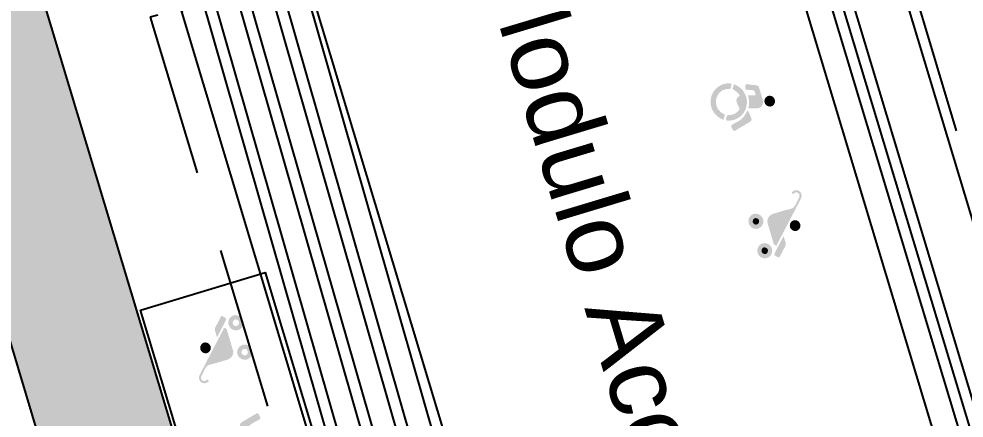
# Model space of a CAD drawing. Header units: metres. Extents: x -296 to 345, y -1036 to 474.
# Drawn here: x 9.533 to 12.44, y 295.502 to 296.73 of the extents above; entities that cross this region are included whole.
import ezdxf

# ---------------------------------------------------------------- set-up
doc = ezdxf.new("R2010")
doc.units = ezdxf.units.M
doc.linetypes.add('HIDDENX2', pattern=[0.75, 0.5, -0.25])
for name, color, linetype in [('DGPRO_Baldosas guias', 253, 'Continuous'), ('DGPRO_Tactiles', 40, 'Continuous'), ('H', 253, 'Continuous'), ('paradas', 7, 'Continuous')]:
    doc.layers.add(name, color=color, linetype=linetype)
doc.styles.get("Standard").update_dxf_attribs({"font": 'arial.ttf'})

# ---------------------------------------------------------------- blocks, each defined once
blk = doc.blocks.new('accesibilidad')
at = {"layer": 'H', "linetype": 'Continuous'}
for points in [[(6074.3816, 3720.5082), (6074.3813, 3720.4954), (6074.3793, 3720.4951), (6074.3758, 3720.4933), (6074.373, 3720.4908), (6074.3715, 3720.4873), (6074.3712, 3720.4853), (6074.3715, 3720.4833), (6074.3732, 3720.48), (6074.3763, 3720.4773), (6074.3798, 3720.4757), (6074.3818, 3720.4757), (6074.3838, 3720.4757), (6074.3873, 3720.4775), (6074.3901, 3720.4803), (6074.3913, 3720.483), (6074.3919, 3720.4848), (6074.3919, 3720.4858), (6074.3916, 3720.4878), (6074.3898, 3720.4911), (6074.3871, 3720.4939), (6074.3833, 3720.4951), (6074.3813, 3720.4954), (6074.3816, 3720.5082), (6074.3866, 3720.5079), (6074.3949, 3720.5044), (6074.4014, 3720.4981), (6074.4049, 3720.4898), (6074.4052, 3720.4853), (6074.4047, 3720.4808), (6074.4012, 3720.4727), (6074.3949, 3720.4664), (6074.3866, 3720.4629), (6074.3818, 3720.4624), (6074.3773, 3720.4627), (6074.3687, 3720.4662), (6074.3622, 3720.4725), (6074.3584, 3720.4808), (6074.3582, 3720.4853), (6074.3584, 3720.4901), (6074.3619, 3720.4984), (6074.3682, 3720.5047), (6074.3768, 3720.5079), (6074.3816, 3720.5082)], [(6074.3813, 3720.4954), (6074.3833, 3720.4951), (6074.3871, 3720.4939), (6074.3898, 3720.4911), (6074.3916, 3720.4878), (6074.3919, 3720.4858), (6074.3919, 3720.4848), (6074.3913, 3720.483), (6074.3901, 3720.4803), (6074.3873, 3720.4775), (6074.3838, 3720.4757), (6074.3818, 3720.4757), (6074.3798, 3720.4757), (6074.3763, 3720.4773), (6074.3732, 3720.48), (6074.3715, 3720.4833), (6074.3712, 3720.4853), (6074.3715, 3720.4873), (6074.373, 3720.4908), (6074.3758, 3720.4933), (6074.3793, 3720.4951), (6074.3813, 3720.4954)], [(6074.4764, 3720.5082), (6074.4759, 3720.4954), (6074.4738, 3720.4951), (6074.4703, 3720.4936), (6074.4676, 3720.4911), (6074.4663, 3720.4876), (6074.466, 3720.4856), (6074.4663, 3720.4835), (6074.4678, 3720.48), (6074.4706, 3720.4773), (6074.4741, 3720.4757), (6074.4761, 3720.4757), (6074.4781, 3720.4757), (6074.4816, 3720.4775), (6074.4844, 3720.4803), (6074.4859, 3720.4838), (6074.4862, 3720.4856), (6074.4859, 3720.4876), (6074.4844, 3720.4911), (6074.4816, 3720.4936), (6074.4779, 3720.4951), (6074.4759, 3720.4954), (6074.4764, 3720.5082), (6074.4811, 3720.5079), (6074.4894, 3720.5044), (6074.4957, 3720.4984), (6074.4993, 3720.4903), (6074.4998, 3720.4858), (6074.4993, 3720.4813), (6074.4957, 3720.473), (6074.4892, 3720.4664), (6074.4809, 3720.4629), (6074.4761, 3720.4624), (6074.4713, 3720.4627), (6074.463, 3720.4664), (6074.4565, 3720.4727), (6074.453, 3720.481), (6074.4527, 3720.4858), (6074.453, 3720.4903), (6074.4565, 3720.4986), (6074.4628, 3720.5047), (6074.4713, 3720.5079), (6074.4764, 3720.5082)], [(6074.4759, 3720.4954), (6074.4779, 3720.4951), (6074.4816, 3720.4936), (6074.4844, 3720.4911), (6074.4859, 3720.4876), (6074.4862, 3720.4856), (6074.4859, 3720.4838), (6074.4844, 3720.4803), (6074.4816, 3720.4775), (6074.4781, 3720.4757), (6074.4761, 3720.4757), (6074.4741, 3720.4757), (6074.4706, 3720.4773), (6074.4678, 3720.48), (6074.4663, 3720.4835), (6074.466, 3720.4856), (6074.4663, 3720.4876), (6074.4676, 3720.4911), (6074.4703, 3720.4936), (6074.4738, 3720.4951), (6074.4759, 3720.4954)], [(6074.8517, 3720.5157), (6074.859, 3720.5152), (6074.8723, 3720.512), (6074.8844, 3720.5057), (6074.8945, 3720.4969), (6074.902, 3720.4863), (6074.9071, 3720.4742), (6074.9093, 3720.4611), (6074.9078, 3720.4476), (6074.9058, 3720.4408), (6074.905, 3720.439), (6074.9038, 3720.4373), (6074.9028, 3720.4365), (6074.902, 3720.436), (6074.9008, 3720.436), (6074.8988, 3720.4368), (6074.8973, 3720.438), (6074.8957, 3720.4388), (6074.8927, 3720.4405), (6074.891, 3720.442), (6074.89, 3720.4433), (6074.8897, 3720.4451), (6074.8897, 3720.4473), (6074.8902, 3720.4488), (6074.892, 3720.4556), (6074.8915, 3720.4687), (6074.8864, 3720.4805), (6074.8779, 3720.4901), (6074.8718, 3720.4938), (6074.8658, 3720.4969), (6074.8532, 3720.4994), (6074.8407, 3720.4979), (6074.8286, 3720.4921), (6074.8231, 3720.4876), (6074.8223, 3720.4871), (6074.8213, 3720.4853), (6074.8203, 3720.484), (6074.8195, 3720.4833), (6074.8188, 3720.483), (6074.8175, 3720.483), (6074.817, 3720.4833), (6074.8107, 3720.4863), (6074.8052, 3720.4901), (6074.8047, 3720.4918), (6074.8054, 3720.4928), (6074.8065, 3720.4938), (6074.8067, 3720.4944), (6074.8107, 3720.4989), (6074.8208, 3720.5067), (6074.8326, 3720.5125), (6074.8452, 3720.5155), (6074.8517, 3720.5157)], [(6074.7758, 3720.4742), (6074.7775, 3720.474), (6074.7785, 3720.4737), (6074.7795, 3720.4732), (6074.7803, 3720.4727), (6074.7813, 3720.471), (6074.7828, 3720.4662), (6074.7841, 3720.4611), (6074.7843, 3720.4597), (6074.7846, 3720.4581), (6074.7856, 3720.4513), (6074.7894, 3720.4388), (6074.7961, 3720.427), (6074.8054, 3720.4166), (6074.8112, 3720.4116), (6074.7979, 3720.4093), (6074.7866, 3720.4076), (6074.7841, 3720.4073), (6074.78, 3720.4081), (6074.777, 3720.4101), (6074.775, 3720.4136), (6074.7743, 3720.4159), (6074.768, 3720.4413), (6074.7617, 3720.4664), (6074.7614, 3720.4677), (6074.7617, 3720.4689), (6074.7617, 3720.4697), (6074.7622, 3720.4702), (6074.7627, 3720.4707), (6074.7639, 3720.4712), (6074.7652, 3720.4717), (6074.7705, 3720.4732), (6074.7758, 3720.4742)], [(6074.8019, 3720.4835), (6074.8034, 3720.483), (6074.8044, 3720.4825), (6074.8077, 3720.4805), (6074.811, 3720.4788), (6074.8122, 3720.4783), (6074.8132, 3720.4772), (6074.8138, 3720.4767), (6074.814, 3720.476), (6074.814, 3720.4752), (6074.814, 3720.4737), (6074.8135, 3720.4725), (6074.8122, 3720.4682), (6074.8112, 3720.4597), (6074.812, 3720.4513), (6074.815, 3720.443), (6074.8173, 3720.4393), (6074.8183, 3720.4378), (6074.8203, 3720.4355), (6074.8221, 3720.4342), (6074.8233, 3720.434), (6074.8256, 3720.434), (6074.8276, 3720.4342), (6074.8336, 3720.4358), (6074.8402, 3720.4363), (6074.8439, 3720.4365), (6074.85, 3720.4358), (6074.8547, 3720.433), (6074.8583, 3720.4282), (6074.8595, 3720.4249), (6074.8603, 3720.4237), (6074.861, 3720.4224), (6074.8618, 3720.4219), (6074.8625, 3720.4219), (6074.8633, 3720.4219), (6074.8646, 3720.4224), (6074.8656, 3720.4227), (6074.8703, 3720.4247), (6074.8786, 3720.4305), (6074.8824, 3720.4337), (6074.8834, 3720.435), (6074.8857, 3720.436), (6074.8877, 3720.4363), (6074.8895, 3720.4355), (6074.892, 3720.434), (6074.895, 3720.4312), (6074.8967, 3720.4302), (6074.8975, 3720.4297), (6074.8985, 3720.4292), (6074.8988, 3720.4287), (6074.8988, 3720.4272), (6074.8978, 3720.4259), (6074.8957, 3720.4244), (6074.8952, 3720.4237), (6074.8922, 3720.4204), (6074.8854, 3720.4149), (6074.8744, 3720.4083), (6074.858, 3720.4041), (6074.8452, 3720.4041), (6074.8369, 3720.4058), (6074.8329, 3720.4071), (6074.8283, 3720.4088), (6074.8205, 3720.4131), (6074.8135, 3720.4184), (6074.8075, 3720.4244), (6074.8027, 3720.4312), (6074.7987, 3720.4388), (6074.7961, 3720.4471), (6074.7946, 3720.4559), (6074.7946, 3720.4606), (6074.7946, 3720.4652), (6074.7966, 3720.4752), (6074.7984, 3720.4805), (6074.7989, 3720.4815), (6074.7999, 3720.4828), (6074.8004, 3720.4833), (6074.8012, 3720.4835), (6074.8019, 3720.4835)], [(6074.3622, 3720.4601), (6074.3639, 3720.4594), (6074.3672, 3720.4566), (6074.3707, 3720.4534), (6074.3886, 3720.436), (6074.408, 3720.4171), (6074.3989, 3720.4171), (6074.3919, 3720.4171), (6074.3848, 3720.4171), (6074.3836, 3720.4174), (6074.3813, 3720.4179), (6074.3783, 3720.4199), (6074.3763, 3720.4217), (6074.3642, 3720.4337), (6074.3516, 3720.4456), (6074.3506, 3720.4466), (6074.3496, 3720.4481), (6074.3494, 3720.4488), (6074.3494, 3720.4498), (6074.3496, 3720.4508), (6074.3506, 3720.4521), (6074.3519, 3720.4534), (6074.3549, 3720.4564), (6074.3584, 3720.4594), (6074.3604, 3720.4601), (6074.3622, 3720.4601)], [(6074.4276, 3720.4529), (6074.4603, 3720.4526), (6074.4651, 3720.4521), (6074.4733, 3720.4483), (6074.4791, 3720.442), (6074.4824, 3720.4335), (6074.4829, 3720.4287), (6074.4829, 3720.4131), (6074.4829, 3720.3975), (6074.4829, 3720.396), (6074.4829, 3720.3945), (6074.4829, 3720.393), (6074.4826, 3720.3852), (6074.4819, 3720.3734), (6074.4826, 3720.3658), (6074.4839, 3720.3626), (6074.4857, 3720.359), (6074.4909, 3720.3527), (6074.5008, 3720.3442), (6074.507, 3720.3384), (6074.5086, 3720.3369), (6074.5118, 3720.3346), (6074.5153, 3720.3339), (6074.5191, 3720.3344), (6074.5211, 3720.3354), (6074.5229, 3720.3366), (6074.5252, 3720.3394), (6074.5262, 3720.3427), (6074.5257, 3720.3465), (6074.5247, 3720.3482), (6074.5242, 3720.3492), (6074.5242, 3720.3505), (6074.5242, 3720.3512), (6074.5247, 3720.3522), (6074.5257, 3720.3533), (6074.5264, 3720.3538), (6074.5269, 3720.3543), (6074.5282, 3720.3545), (6074.5289, 3720.3543), (6074.5294, 3720.3538), (6074.5302, 3720.353), (6074.5307, 3720.3512), (6074.5309, 3720.3507), (6074.532, 3720.3482), (6074.533, 3720.3432), (6074.532, 3720.3387), (6074.5297, 3720.3344), (6074.5279, 3720.3324), (6074.5257, 3720.3304), (6074.5214, 3720.3281), (6074.5166, 3720.3274), (6074.5116, 3720.3281), (6074.5091, 3720.3289), (6074.5068, 3720.3301), (6074.503, 3720.3331), (6074.5013, 3720.3346), (6074.4459, 3720.3885), (6074.3908, 3720.4423), (6074.3901, 3720.4428), (6074.3883, 3720.4438), (6074.3873, 3720.4448), (6074.3868, 3720.4456), (6074.3866, 3720.4463), (6074.3868, 3720.4473), (6074.3871, 3720.4478), (6074.3883, 3720.4498), (6074.3911, 3720.4521), (6074.3936, 3720.4526), (6074.3949, 3720.4529), (6074.4276, 3720.4529)], [(6074.8165, 3720.4071), (6074.8173, 3720.4071), (6074.818, 3720.4066), (6074.8185, 3720.4063), (6074.8228, 3720.4041), (6074.8311, 3720.4005), (6074.8447, 3720.3975), (6074.8545, 3720.3973), (6074.8517, 3720.3875), (6074.8485, 3720.3784), (6074.8482, 3720.3774), (6074.8482, 3720.3761), (6074.8482, 3720.3754), (6074.8487, 3720.3749), (6074.8492, 3720.3746), (6074.8507, 3720.3741), (6074.852, 3720.3739), (6074.8547, 3720.3739), (6074.8595, 3720.3741), (6074.8625, 3720.3756), (6074.8643, 3720.3769), (6074.8661, 3720.3802), (6074.8668, 3720.3829), (6074.8676, 3720.3854), (6074.8698, 3720.3902), (6074.8708, 3720.3925), (6074.8716, 3720.3948), (6074.8729, 3720.3973), (6074.8741, 3720.3985), (6074.8754, 3720.399), (6074.8771, 3720.399), (6074.8799, 3720.3985), (6074.8824, 3720.3975), (6074.8844, 3720.3965), (6074.8867, 3720.395), (6074.8877, 3720.394), (6074.8882, 3720.3927), (6074.8884, 3720.3915), (6074.8879, 3720.389), (6074.8869, 3720.387), (6074.8814, 3720.3759), (6074.8769, 3720.3646), (6074.8761, 3720.3628), (6074.8741, 3720.3603), (6074.8716, 3720.3585), (6074.8683, 3720.3578), (6074.8666, 3720.3578), (6074.8472, 3720.3578), (6074.8278, 3720.3578), (6074.8226, 3720.3583), (6074.816, 3720.3613), (6074.8125, 3720.3641), (6074.8097, 3720.3676), (6074.808, 3720.3719), (6074.8072, 3720.3764), (6074.8077, 3720.3812), (6074.8082, 3720.3837), (6074.8115, 3720.394), (6074.8145, 3720.4041), (6074.8148, 3720.4048), (6074.8153, 3720.4061), (6074.8155, 3720.4066), (6074.816, 3720.4068), (6074.8165, 3720.4071)], [(6074.4291, 3720.3902), (6074.4326, 3720.3897), (6074.4386, 3720.3872), (6074.4429, 3720.3827), (6074.4452, 3720.3769), (6074.4454, 3720.3734), (6074.4452, 3720.3701), (6074.4424, 3720.3643), (6074.4379, 3720.36), (6074.4321, 3720.3578), (6074.4288, 3720.3575), (6074.4256, 3720.3578), (6074.4195, 3720.3603), (6074.4147, 3720.3648), (6074.4122, 3720.3709), (6074.412, 3720.3741), (6074.4122, 3720.3774), (6074.415, 3720.3832), (6074.4195, 3720.3875), (6074.4256, 3720.39), (6074.4291, 3720.3902)], [(6074.8175, 3720.3545), (6074.821, 3720.3545), (6074.8271, 3720.352), (6074.8316, 3720.3477), (6074.8344, 3720.3417), (6074.8346, 3720.3384), (6074.8344, 3720.3349), (6074.8319, 3720.3291), (6074.8276, 3720.3246), (6074.8215, 3720.3223), (6074.818, 3720.3221), (6074.8145, 3720.3223), (6074.8085, 3720.3248), (6074.8039, 3720.3291), (6074.8014, 3720.3349), (6074.8012, 3720.3384), (6074.8014, 3720.3414), (6074.8039, 3720.3472), (6074.8085, 3720.3517), (6074.8143, 3720.3543), (6074.8175, 3720.3545)]]:
    blk.add_hatch(color=7, dxfattribs=at).paths.add_polyline_path(points)
blk = doc.blocks.new('accesibilidad 2')
at = {"layer": 'H', "linetype": 'Continuous'}
for points in [[(6074.4611, 3738.9438), (6074.4285, 3738.944), (6074.4237, 3738.9445), (6074.4154, 3738.9483), (6074.4096, 3738.9546), (6074.4063, 3738.9632), (6074.4058, 3738.9679), (6074.4058, 3738.9835), (6074.4058, 3738.9991), (6074.4058, 3739.0006), (6074.4058, 3739.0021), (6074.4058, 3739.0036), (6074.4061, 3739.0114), (6074.4068, 3739.0233), (6074.4061, 3739.0308), (6074.4048, 3739.0341), (6074.403, 3739.0376), (6074.3978, 3739.0439), (6074.388, 3739.0524), (6074.3817, 3739.0582), (6074.3802, 3739.0597), (6074.3769, 3739.062), (6074.3734, 3739.0628), (6074.3696, 3739.0622), (6074.3676, 3739.0612), (6074.3658, 3739.06), (6074.3636, 3739.0572), (6074.3625, 3739.0539), (6074.363, 3739.0502), (6074.3641, 3739.0484), (6074.3646, 3739.0474), (6074.3646, 3739.0461), (6074.3646, 3739.0454), (6074.3641, 3739.0444), (6074.363, 3739.0434), (6074.3623, 3739.0429), (6074.3618, 3739.0424), (6074.3605, 3739.0421), (6074.3598, 3739.0424), (6074.3593, 3739.0429), (6074.3585, 3739.0436), (6074.358, 3739.0454), (6074.3578, 3739.0459), (6074.3568, 3739.0484), (6074.3558, 3739.0534), (6074.3568, 3739.058), (6074.359, 3739.0622), (6074.3608, 3739.0643), (6074.363, 3739.0663), (6074.3673, 3739.0685), (6074.3721, 3739.0693), (6074.3771, 3739.0685), (6074.3797, 3739.0678), (6074.3819, 3739.0665), (6074.3857, 3739.0635), (6074.3874, 3739.062), (6074.4428, 3739.0082), (6074.4979, 3738.9543), (6074.4986, 3738.9538), (6074.5004, 3738.9528), (6074.5014, 3738.9518), (6074.5019, 3738.9511), (6074.5021, 3738.9503), (6074.5019, 3738.9493), (6074.5016, 3738.9488), (6074.5004, 3738.9468), (6074.4976, 3738.9445), (6074.4951, 3738.944), (6074.4938, 3738.9438), (6074.4611, 3738.9438)], [(6074.4596, 3739.0064), (6074.4561, 3739.0069), (6074.4501, 3739.0094), (6074.4458, 3739.014), (6074.4435, 3739.0197), (6074.4433, 3739.0233), (6074.4435, 3739.0265), (6074.4463, 3739.0323), (6074.4508, 3739.0366), (6074.4566, 3739.0389), (6074.4599, 3739.0391), (6074.4632, 3739.0389), (6074.4692, 3739.0363), (6074.474, 3739.0318), (6074.4765, 3739.0258), (6074.4767, 3739.0225), (6074.4765, 3739.0192), (6074.4737, 3739.0134), (6074.4692, 3739.0092), (6074.4632, 3739.0067), (6074.4596, 3739.0064)], [(6074.2074, 3738.9229), (6074.2056, 3738.9232), (6074.2046, 3738.9234), (6074.2036, 3738.9239), (6074.2028, 3738.9244), (6074.2018, 3738.9262), (6074.2003, 3738.931), (6074.1991, 3738.936), (6074.1988, 3738.9375), (6074.1986, 3738.939), (6074.1976, 3738.9458), (6074.1938, 3738.9584), (6074.187, 3738.9702), (6074.1777, 3738.9805), (6074.1719, 3738.9855), (6074.1852, 3738.9878), (6074.1965, 3738.9896), (6074.1991, 3738.9898), (6074.2031, 3738.989), (6074.2061, 3738.987), (6074.2081, 3738.9835), (6074.2089, 3738.9813), (6074.2152, 3738.9559), (6074.2215, 3738.9307), (6074.2217, 3738.9294), (6074.2215, 3738.9282), (6074.2215, 3738.9274), (6074.2209, 3738.9269), (6074.2204, 3738.9264), (6074.2192, 3738.9259), (6074.2179, 3738.9254), (6074.2126, 3738.9239), (6074.2074, 3738.9229)], [(6074.5265, 3738.9365), (6074.5248, 3738.9372), (6074.5215, 3738.94), (6074.518, 3738.9433), (6074.5001, 3738.9606), (6074.4808, 3738.9795), (6074.4898, 3738.9795), (6074.4969, 3738.9795), (6074.5039, 3738.9795), (6074.5051, 3738.9792), (6074.5074, 3738.9787), (6074.5104, 3738.9767), (6074.5124, 3738.975), (6074.5245, 3738.9629), (6074.5371, 3738.9511), (6074.5381, 3738.9501), (6074.5391, 3738.9486), (6074.5394, 3738.9478), (6074.5394, 3738.9468), (6074.5391, 3738.9458), (6074.5381, 3738.9445), (6074.5368, 3738.9433), (6074.5338, 3738.9403), (6074.5303, 3738.9372), (6074.5283, 3738.9365), (6074.5265, 3738.9365)], [(6074.4124, 3738.8885), (6074.4129, 3738.9013), (6074.4149, 3738.9015), (6074.4184, 3738.903), (6074.4211, 3738.9056), (6074.4224, 3738.9091), (6074.4227, 3738.9111), (6074.4224, 3738.9131), (6074.4209, 3738.9166), (6074.4181, 3738.9194), (6074.4146, 3738.9209), (6074.4126, 3738.9209), (6074.4106, 3738.9209), (6074.4071, 3738.9191), (6074.4043, 3738.9164), (6074.4028, 3738.9129), (6074.4025, 3738.9111), (6074.4028, 3738.9091), (6074.4043, 3738.9056), (6074.4071, 3738.903), (6074.4108, 3738.9015), (6074.4129, 3738.9013), (6074.4124, 3738.8885), (6074.4076, 3738.8887), (6074.3993, 3738.8922), (6074.393, 3738.8983), (6074.3895, 3738.9063), (6074.389, 3738.9108), (6074.3895, 3738.9154), (6074.393, 3738.9237), (6074.3995, 3738.9302), (6074.4078, 3738.9337), (6074.4126, 3738.9342), (6074.4174, 3738.934), (6074.4257, 3738.9302), (6074.4322, 3738.9239), (6074.4357, 3738.9156), (6074.436, 3738.9108), (6074.4357, 3738.9063), (6074.4322, 3738.898), (6074.4259, 3738.892), (6074.4174, 3738.8887), (6074.4124, 3738.8885)], [(6074.5072, 3738.8885), (6074.5074, 3738.9013), (6074.5094, 3738.9015), (6074.5129, 3738.9033), (6074.5157, 3738.9058), (6074.5172, 3738.9093), (6074.5175, 3738.9113), (6074.5172, 3738.9133), (6074.5155, 3738.9166), (6074.5124, 3738.9194), (6074.5089, 3738.9209), (6074.5069, 3738.9209), (6074.5049, 3738.9209), (6074.5014, 3738.9191), (6074.4986, 3738.9164), (6074.4974, 3738.9136), (6074.4969, 3738.9118), (6074.4969, 3738.9108), (6074.4971, 3738.9088), (6074.4989, 3738.9056), (6074.5016, 3738.9028), (6074.5054, 3738.9015), (6074.5074, 3738.9013), (6074.5072, 3738.8885), (6074.5021, 3738.8887), (6074.4938, 3738.8922), (6074.4873, 3738.8985), (6074.4838, 3738.9068), (6074.4835, 3738.9113), (6074.484, 3738.9159), (6074.4876, 3738.9239), (6074.4938, 3738.9302), (6074.5021, 3738.9337), (6074.5069, 3738.9342), (6074.5114, 3738.934), (6074.52, 3738.9305), (6074.5265, 3738.9242), (6074.5303, 3738.9159), (6074.5306, 3738.9113), (6074.5303, 3738.9066), (6074.5268, 3738.8983), (6074.5205, 3738.892), (6074.512, 3738.8887), (6074.5072, 3738.8885)]]:
    blk.add_hatch(color=7, dxfattribs=at).paths.add_polyline_path(points)
at = {"ltscale": 50}
blk.add_lwpolyline([(6073.0288, 3738.7803), (6073.0288, 3739.1803), (6074.6288, 3739.1803), (6074.6288, 3738.7803), (6073.0288, 3738.7803)], dxfattribs=at)
blk.add_lwpolyline([(6073.0288, 3739.1803), (6074.6288, 3739.1803), (6074.6288, 3738.7803), (6073.0288, 3738.7803)], close=True, dxfattribs=at)
blk = doc.blocks.new('modulo accesibilidad')
at = {"layer": 'paradas', "color": 1, "linetype": 'HIDDENX2', "elevation": 13.366}
blk.add_lwpolyline([(132.5429, -7.2712), (129.2429, -7.2729), (129.2441, -9.5469), (132.5441, -9.5452), (132.5429, -7.2712)], dxfattribs=at)
at = {"layer": 'paradas', "color": 1, "elevation": 13.366}
for points in [[(132.543, -7.3033), (129.243, -7.305)], [(129.3125, -7.4653), (132.4735, -7.4637)], [(129.3126, -7.498), (132.4736, -7.4964)], [(129.3126, -7.5318), (132.4736, -7.5302)], [(132.4736, -7.6064), (129.3126, -7.608)]]:
    blk.add_lwpolyline(points, dxfattribs=at)
at = {"rotation": 180}
for name, p in [('accesibilidad', (6204.8578, 3712.5417)), ('accesibilidad 2', (6204.7272, 3729.3457, 13.366))]:
    blk.add_blockref(name, p, dxfattribs=at)
at = {"layer": 'paradas', "color": 1, "insert": (129.3809, -8.3047, 13.366), "char_height": 0.222192, "attachment_point": 1, "rotation": 0.0284}
blk.add_mtext_dynamic_manual_height_columns('Modulo Accesibilidad', width=3.558543, gutter_width=12.5, heights=[0], dxfattribs=at)
blk = doc.blocks.new('A$C07AB3025')
at = {"layer": 'DGPRO_Baldosas guias'}
h = blk.add_hatch(dxfattribs=at)
h.set_pattern_fill('ANSI32', color=256, scale=0.011, angle=61)
h.set_pattern_definition([(106, (-3515.31528, -2427.5169), (-0.1007161942, -0.028879904), []), (106, (-3515.29133, -2427.4737), (-0.1007161942, -0.028879904), [])])
h.paths.add_polyline_path([(44.1137, -137.5098), (43.7307, -137.625), (71.1318, -228.7809), (71.5147, -228.6652)])
at = {"layer": 'DGPRO_Tactiles'}
h = blk.add_hatch(dxfattribs=at)
h.set_pattern_fill('HEX', color=256, scale=0.01)
h.set_pattern_definition([(0, (-3467.998614, -2124.77076), (0, 0.05499261315), [0.03175, -0.0635]), (120, (-3467.998614, -2124.77076), (-0.047625, -0.0274963066), [0.03175, -0.0635]), (60, (-3467.966864, -2124.77076), (-0.047625, 0.0274963066), [0.03175, -0.0635])])
h.paths.add_polyline_path([(43.35, -137.7396), (70.7499, -228.8949), (70.3677, -229.0097), (42.9669, -137.8548)])
at = {"layer": 'DGPRO_Tactiles', "color": 1, "elevation": 12.334}
blk.add_lwpolyline([(74.3695, -239.7315), (72.186, -235.0626), (50.5489, -163.0729), (48.7445, -157.0809), (28.8876, -91.0024), (12.5285, -29.1379, 0.046664), (12.4515, -28.928), (3.1491, -9.424)], format="xyb", dxfattribs=at)
for points in [[(71.5138, -228.6654), (51.6958, -162.7282), (49.8911, -156.7354), (44.1137, -137.5098)], [(71.1307, -228.7805), (51.3128, -162.8434), (49.5081, -156.8507), (43.7307, -137.625)], [(70.7499, -228.8949), (50.932, -162.9578), (49.1275, -156.9655), (43.35, -137.7396)]]:
    blk.add_lwpolyline(points, dxfattribs=at)
at = {"rotation": 286.7348054289174}
blk.add_blockref('modulo accesibilidad', (19.2153, -23.2835, -1.032), dxfattribs=at)

msp = doc.modelspace()

# ---------------------------------------------------------------- block references
msp.add_blockref('A$C07AB3025', (-37.3505, 446.5382, 1.032))

doc.saveas('drawing.dxf')
